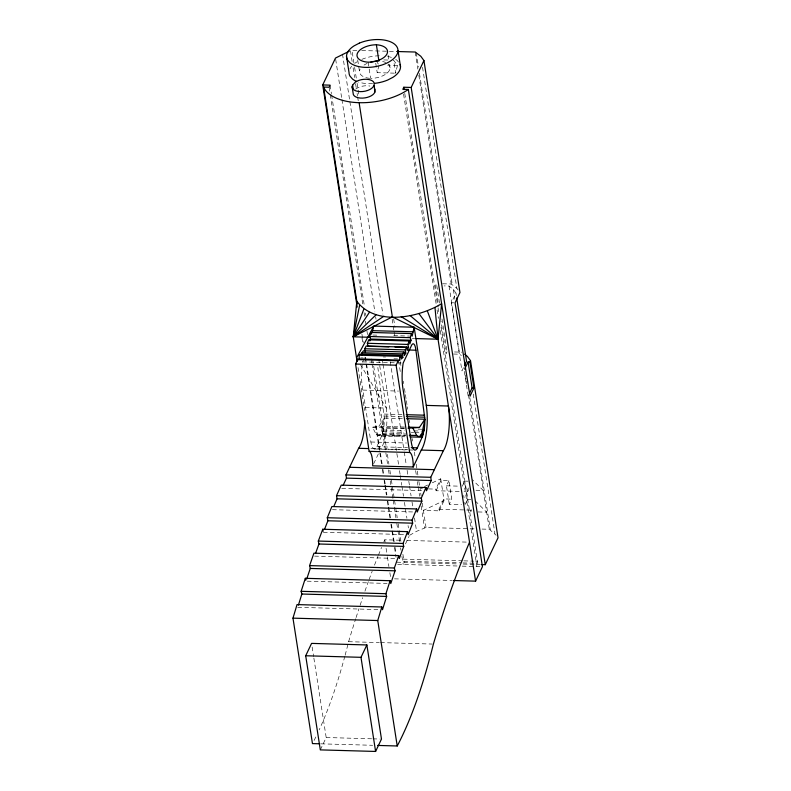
<?xml version="1.0" encoding="UTF-8"?>
<svg xmlns="http://www.w3.org/2000/svg" width="791" height="791" viewBox="0 0 791 791"><rect width="100%" height="100%" fill="white"/><g stroke="black" fill="none" stroke-linecap="round" stroke-linejoin="round"><path stroke-width="0.59" stroke-dasharray="3.96 2.97" d="M364.196 358.59L362.634 361.892A26.864 7.653 -88.4 0 0 362.832 390.072L370.89 442.001A15.78 4.499 -88.4 0 0 376.823 446.717L382.132 434.813L383.665 428.158A19.231 5.478 -88.4 0 0 384.327 418.063L377.643 365.917M404.676 427.041L378.869 426.309L372.472 427.209L376.16 434.378A27.448 8.523 84.7 0 0 381.074 433.933L384.327 418.063L402.757 418.587M394.402 73.158L377.208 72.673L378.751 66.029M397.438 65.445L395.638 73.187L393.621 60.205L397.438 65.445L387.61 65.169M373.678 463.724L379.71 451.038M463.477 367.686L461.944 370.91L451.364 302.755L455.962 293.085L453.362 289.526L449.08 286.045L444.147 285.907M447.073 351.758L446.094 353.824L440.992 320.958M405.476 543.911L409.046 536.387M459.195 491.389L436.078 490.736L435.831 489.115L440.725 478.802L432.005 482.955M436.078 490.736L440.973 480.424L448.883 480.651L451.75 499.131L449.308 504.292L461.469 504.638M320.315 749.888L326.189 737.519L313.829 657.865M449.308 504.292L446.431 485.803L448.883 480.651M440.725 478.802L444.097 500.535L423.383 510.403L439.203 510.848L438.946 509.226L443.84 498.913L451.75 499.131M439.203 510.848L444.097 500.535M462.251 486.247L464.703 481.096L468.094 481.195M468.44 487.948L467.461 490.005L467.708 491.626L464.06 491.527M467.708 491.626L468.687 489.57M465.612 503.709L467.57 499.586L464.703 481.096M471.812 509.681L470.833 511.737L470.586 510.116L471.565 508.049M476.4 563.301L477.378 561.234L474.926 561.165M378.869 426.309L384.327 418.063M355.663 89.175L356.345 88.592A11.074 5.764 -8.8 0 1 369.872 86.041M409.56 535.309L416.58 531.334L426.033 527.488L474.709 528.863M357.235 61.767L356.533 62.133A25.965 13.516 -8.8 0 0 354.744 63.389M424.371 486.594L427.644 485.031M356.82 50.387L351.955 50.248L354.417 66.118M361.695 50.525L396.973 51.514M383.793 59.928L389.933 60.106M442.634 283.771L451.236 284.018L456.842 288.28L459.324 291.691M451.364 302.755L453.826 302.824M372.848 335.028L377.762 335.166M393.73 335.621L409.708 336.076M412.289 338.479L414.702 338.548M454.439 351.965L461.815 352.173M453.49 354.032L459.66 354.21L461.371 355.594M383.17 356.929L385.632 356.998M360.765 357.858L363.217 357.928M393.938 358.798L397.626 358.896M362.634 361.892L401.947 363M362.832 390.072L398.456 391.08M358.016 367.578L364.186 407.464L386.305 408.087A29.396 8.375 -88.4 0 1 380.708 448.922M384.159 414.059L402.589 414.583M384.278 416.036L402.708 416.56M372.472 427.209L404.409 428.109M404.557 428.742L383.665 428.158A27.448 8.009 86.8 0 1 381.074 433.933M418.073 429.127L424.213 429.305M383.358 429.997L404.241 430.591M414.079 430.868L421.445 431.075M383.002 431.738L403.885 432.331M411.251 432.539L413.713 432.608M414.939 432.647L419.853 432.786M382.587 433.349L405.931 434.012M376.16 434.378L405.645 435.208M382.132 434.813L405.476 435.475M378.365 435.337L405.397 436.098M381.648 436.108L404.992 436.77M370.89 442.001L406.525 443.009M376.823 446.717L407.543 447.577M370.88 448.645L407.741 449.693M374.608 448.972L407.78 449.911M409.006 449.941L412.694 450.049M446.431 485.803L458.602 486.149M422.443 488.739L420.011 488.67L421.138 495.908M428.524 488.907L435.831 489.115M475.974 490.252L483.281 490.46L472.356 479.702M341.732 488.354L421.583 490.608M467.57 499.586L470.961 499.675M438.946 509.226L470.586 510.116M478.13 511.945L486.653 512.182L475.727 501.425M332.438 509.681L413.525 511.975M482.006 529.07L489.303 529.278L496.155 535.25M323.371 532.284L404.458 534.578M383.843 541.954A830.194 236.578 -88.4 0 1 384.762 539.788L401.957 540.273M406.871 540.421L467.076 542.122M314.561 556.122L395.648 558.406M462.636 560.819L403.667 559.158L402.678 561.215L461.657 562.885M463.862 560.859L473.69 561.135M462.883 562.915L473.947 563.232M396.795 562.193L458.226 563.924M463.14 564.062L480.345 564.556M397.655 564.309L457.247 565.99M462.162 566.129L480.226 566.643M394.491 578.844L452.234 580.475M307.234 581.177L387.096 583.432M297.732 607.31L378.82 609.594M345.133 655.205A397.131 113.172 -88.4 0 0 348.604 641.689L379.324 642.559M380.55 642.589L432.153 644.052M326.189 737.519L371.651 738.804M372.877 738.834L380.244 739.041M321.057 743.837L372.65 745.29M398.545 62.084L397.042 60.353A25.965 13.516 -8.8 0 0 395.164 59.088M377.099 62.301L378.375 64.051M360.251 364.176L386.305 408.087L378.751 359.332M422.532 67.294L456.842 288.28M473.255 394.047L494.909 533.549M455.962 293.085L456.338 295.518M453.362 289.526L454.874 299.265M416.244 52.572L418.518 67.215M419.467 73.326L452.254 284.552M469.805 397.596L490.331 529.812M415.226 52.028L417.875 69.124M418.825 75.234L451.236 284.018M465.395 375.221L466.146 380.075M466.334 381.292L466.71 383.714M468.401 394.63L489.303 529.278M464.337 371.384L468.183 396.162M449.08 286.045L459.66 354.21M439.509 303.072L436.494 283.603L435.515 285.66L438.718 306.354M441.971 318.902L446.885 350.542M404.745 93.328L437.848 306.572M438.036 307.788L438.985 313.879M441.062 327.286L477.883 564.487M403.578 94.169L436.306 304.97M437.057 309.845L438.382 318.377M440.271 330.559L476.904 566.544M463.684 495.492L464.05 497.806M464.762 502.423L465.118 504.737M388.084 55.172L388.806 59.809M389.518 64.447L390.062 67.917M375.735 63.231L377.208 72.673M368.131 62.173L370.643 78.398A16.255 8.464 -8.8 0 0 386.878 73.306A16.255 8.464 -8.8 0 0 388.094 64.002M357.69 59.879L359.49 71.477M354.605 67.344L356.889 81.997M357.077 83.223L358.966 95.434M393.661 318.911L394.986 327.464M400.295 361.655L401.245 367.766M403.331 381.203L403.707 383.645M404.468 388.529L405.219 393.414M405.417 394.63L406.169 399.514M406.366 400.74L407.118 405.625M407.306 406.841L407.691 409.283M409.392 420.278L409.778 422.72M412.24 438.6L412.615 441.042M414.326 452.027L415.275 458.137M416.214 464.238L417.925 475.233M418.874 481.343L419.823 487.444M422.256 503.155L426.033 527.488M350.462 50.713L352.163 61.698M353.112 67.799L354.625 77.558M355.574 83.668L356.336 88.543M357.087 93.427L357.473 95.869M357.661 97.095L358.224 100.754M392.138 319.238L393.849 330.223M394.037 331.439L394.798 336.323M398.585 360.736L400.483 372.937M415.631 470.586L416.392 475.47M417.341 481.571L417.905 485.239M418.103 486.455L419.616 496.224M421.128 505.983L424.54 527.953M342.493 54.085L349.701 100.467M349.889 101.693L382.854 314.076M390.24 361.675L404.072 450.781M404.26 451.997L406.347 465.424M407.108 470.309L407.859 475.183M408.809 481.294L409.382 484.952M409.57 486.178L411.083 495.937M412.032 502.038L412.793 506.922M414.494 517.907L416.58 531.334M335.671 59.285L341.732 98.341M341.92 99.567L374.885 311.941M375.646 316.825L376.022 319.267M382.28 359.549L382.844 363.207M383.032 364.424L398.575 464.515M399.514 470.615L400.088 474.284M400.276 475.5L401.788 485.269M401.976 486.485L403.499 496.254M404.448 502.354L406.91 518.224M408.047 525.54L408.423 527.983M330.084 85.151L331.409 93.684M331.597 94.9L364.513 306.918M365.452 313.018L365.838 315.451M372.64 359.322L386.641 449.486M387.392 454.36L388.905 464.109M389.854 470.2L390.616 475.075M391.367 479.949L395.53 506.754M395.718 507.98L397.23 517.729M398.18 523.82L401.017 542.092M402.906 554.283L404.161 562.401M329.105 87.218L330.055 93.308M330.243 94.524L363.148 306.552M364.097 312.643L364.661 316.291M365.422 321.166L365.798 323.608M366.935 330.915L367.499 334.573M371.286 358.946L371.849 362.594M372.047 363.82L387.738 464.95M388.5 469.824L389.251 474.699M390.2 480.79L393.038 499.072M393.226 500.288L396.064 518.57M396.815 523.444L397.764 529.535M397.952 530.751L399.653 541.716M400.602 547.817L400.978 550.249M401.927 556.34L403.183 564.458M361.932 334.158L363.257 342.681M365.521 357.295L382.162 464.455M382.913 469.32L383.675 474.195M384.614 480.285L385.187 483.934M385.375 485.15L386.888 494.899M387.827 500.98L388.589 505.854M388.776 507.071L390.477 518.036M391.416 524.117L394.254 542.389M395.016 547.253L395.955 553.344M361.932 337.609L362.693 342.483M364.967 357.137L381.638 464.544M382.399 469.429L383.151 474.313M384.1 480.414L384.673 484.072M384.861 485.298L386.374 495.057M387.323 501.158L388.074 506.042M388.272 507.268L389.973 518.253M390.922 524.354L393.572 541.44M394.521 547.54L396.034 557.309M384.762 539.788L385.138 542.231M386.077 548.311L387.214 555.618M387.402 556.834L388.915 566.574M389.864 572.654L390.616 577.519M312.138 647.008L313.641 656.659M382.587 61.5A16.255 8.464 -8.8 0 1 385.711 62.519M369.694 78.319A16.255 8.464 -8.8 0 1 360.034 69.282M363.989 65.119A16.255 8.464 -8.8 0 1 367.153 63.409M372.591 83.53A25.965 13.516 -8.8 0 1 358.62 82.126M349.899 68.995A25.965 13.516 -8.8 0 1 351.669 66.286M361.863 59.355A25.965 13.516 -8.8 0 1 381.391 55.775M387.6 56.438A25.965 13.516 -8.8 0 1 392.939 57.99M364.186 407.464A29.396 8.375 -88.4 0 1 364.493 410.549M344.836 656.303A397.131 113.172 -88.4 0 1 319.149 729.955M315.827 736.955A397.131 113.172 -88.4 0 1 313.424 741.731M348.604 641.689A830.194 236.578 -88.4 0 1 355.723 618.671M356.088 617.544A830.194 236.578 -88.4 0 1 359.005 608.605M360.103 605.293A830.194 236.578 -88.4 0 1 362.703 597.65M364.938 591.184A830.194 236.578 -88.4 0 1 368.339 581.652M369.1 579.556A830.194 236.578 -88.4 0 1 372.175 571.28M374.499 565.179A830.194 236.578 -88.4 0 1 377.95 556.34M378.405 555.213A830.194 236.578 -88.4 0 1 381.569 547.421"/><path stroke-width="1.19" d="M357.087 361.536L353.251 336.808L356.83 301.282C375.567 326.297 418.39 317.863 441.605 303.675L438.026 339.21L475.579 581.138L453.461 580.515M417.371 447.854A15.78 4.499 -88.4 0 1 411.439 443.148L403.37 391.219A26.864 7.653 -88.4 0 1 403.173 363.039L411.013 346.537A11.193 3.194 -88.4 0 1 415.908 350.205L424.876 419.21A19.231 5.478 -88.4 0 1 424.213 429.305L422.681 435.96L417.371 447.854L411.231 447.686M370.04 337.282L353.251 336.808L359.559 305.504M372.136 332.833L373.599 326.08L414.148 327.227L426.28 405.397A30.8 8.78 -88.4 0 1 421.257 450.069L413.228 466.987L372.68 465.84A14.96 4.262 -88.4 0 0 369.12 451.335L355.574 364.048L357.67 359.628L359.223 358.956L399.771 360.103L399.643 356.336L401.185 355.238L401.304 359.005L402.837 357.483L402.53 353.893L404.023 351.955L363.484 350.809L361.991 352.746L362.189 355.139M369.881 340.941L370.495 339.062L369.733 336.511L370.86 332.447L411.409 333.594L412.16 336.145L414.148 327.227M409.333 435.307L416.709 435.515A27.448 8.523 84.7 0 0 421.623 435.08L424.876 419.21L406.445 418.686M388.885 346.844L367.993 346.26L367.38 343.284L368.665 339.843L409.204 340.99L409.827 343.966L411.033 340.209L410.282 337.658L411.409 333.594M319.821 743.797L312.455 743.589L292.977 618.147L297.03 604.591L381.806 606.984L382.508 609.703L386.631 596.424L385.919 593.705L390.111 580.713L305.336 578.31L301.144 591.312L301.855 594.021L298.415 605.095M377.564 745.429L397.23 745.982L377.752 620.54L381.806 606.984M352.124 86.733L353.132 93.219A11.074 5.764 -8.8 0 0 362.733 98.104A11.074 5.764 -8.8 0 0 374.815 92.231L374.005 82.63A11.074 5.764 -8.8 0 0 366.154 79.248A11.074 5.764 -8.8 0 0 355.337 82.106L352.618 85.141L353.122 88.384M374.815 92.231L375.013 89.126M306.72 579.022L310.27 568.432L309.597 565.605L313.928 553.186L398.704 555.579L399.336 558.515L403.726 546.393L403.094 543.457L407.553 531.641L322.777 529.248L318.318 541.064L318.951 544L315.658 553.087M398.704 555.579L394.373 567.997L395.045 570.825L390.784 583.531L390.111 580.713M365.234 352.064L364.77 348.742L366.184 346.013L406.722 347.16L407.187 350.492L408.542 347.397L407.919 344.431L409.204 340.99M434.981 307.64L438.026 339.21L392.366 316.914L353.251 336.808L363.801 309.232M324.508 529.406L327.889 520.775L327.296 517.739L331.884 506.547L416.659 508.949L417.213 512.074L421.85 501.207L421.296 498.073L425.983 487.523L341.218 485.13L336.521 495.68L337.075 498.814L333.822 506.418M416.659 508.949L412.071 520.142L412.665 523.177L408.146 534.676L407.553 531.641M343.156 485.288L346.478 478.13L345.964 474.907L358.6 448.299A29.396 8.375 -88.4 0 0 364.76 420.446M426.28 405.397L448.398 406.02A30.8 8.78 -88.4 0 1 443.365 450.692L430.739 477.299L431.253 480.523L426.497 490.746L425.983 487.523M357.196 307.086L322.718 84.944L335.483 58.059L349.325 51.188M396.973 51.514L415.226 52.028L420.832 56.299L423.936 60.561L411.172 87.445L403.805 87.237L402.827 89.294L408.354 89.452L482.431 566.702L475.579 581.138M413.228 466.987A14.96 4.262 -88.4 0 0 409.669 452.482L396.113 365.195L398.219 360.775L399.771 360.103M305.702 655.759L311.575 643.39L366.866 644.952L381.48 739.081L375.596 751.45L320.315 749.888L305.702 655.759L360.993 657.321L366.866 644.952M464.495 365.541L466.542 361.24L456.714 297.95M464.643 369.17L468.074 361.952L469.913 362.001L470.526 360.706L467.422 356.444L464.673 354.21M469.656 393.078L472.098 387.916L468.074 361.952M469.913 362.001L473.947 387.976L470.022 396.222L455.052 302.854L459.947 292.541L423.936 60.561M481.571 564.586L485.259 564.695L498.023 537.811L470.526 360.706M404.023 351.955L404.33 355.545L405.783 353.211L405.318 349.879L406.722 347.16M383.922 316.222L353.251 336.808L369.397 312.316M408.097 428.218L419.418 427.456L424.876 419.21M353.251 336.808L376.18 314.68M359.223 358.956L359.094 355.189L360.637 354.091L401.185 355.238M322.718 84.944L330.084 85.151L329.105 87.218L323.578 87.059L357.206 303.714M372.66 330.658L413.199 331.805M369.733 336.511L410.282 337.658M415.908 338.578L438.026 339.21L427.377 311.021M370.495 339.062L411.033 340.209M367.38 343.284L407.919 344.431M395.025 347.022L408.542 347.397M364.77 348.742L405.318 349.879M408.542 349.998L415.908 350.205M403.321 353.142L405.783 353.211M361.991 352.746L402.53 353.893M359.094 355.189L399.643 356.336M400.375 357.413L402.837 357.483M357.67 359.628L398.219 360.775M355.574 364.048L396.113 365.195M472.098 387.916L473.947 387.976M406.277 414.692L424.698 415.206M406.386 416.659L424.816 417.183M408.354 427.14L419.418 427.456M420.674 434.427L423.136 434.496M420.219 435.89L422.681 435.96M409.906 436.909L422.186 437.255M358.6 448.299L368.428 448.576M421.257 450.069L443.365 450.692M369.12 451.335L409.669 452.482M349.582 467.283L434.358 469.676M345.964 474.907L430.739 477.299M346.478 478.13L431.253 480.523M336.521 495.68L421.296 498.073M337.075 498.814L421.85 501.207M327.296 517.739L412.071 520.142M327.889 520.775L412.665 523.177M318.318 541.064L403.094 543.457M318.951 544L403.726 546.393M309.597 565.605L394.373 567.997M310.27 568.432L395.045 570.825M301.144 591.312L385.919 593.705M301.855 594.021L386.631 596.424M292.977 618.147L377.752 620.54M401.225 316.716L438.026 339.21L419.022 313.72M410.213 315.639L438.026 339.21M357.769 360.004L356.523 357.908L373.659 326.426M413.011 428.356L416.709 435.515M370.86 332.447L371.365 334.148M305.336 578.31L305.781 580.198M322.777 529.248L323.173 531.275M411.172 87.445L485.259 564.695M403.805 87.237L404.181 89.67M398.002 50.545L400.523 66.77M376.387 44.771A16.255 8.464 -8.8 0 1 387.007 53.887A16.255 8.464 -8.8 0 1 368.131 62.173A16.255 8.464 -8.8 0 1 357.512 53.056A16.255 8.464 -8.8 0 1 376.387 44.771L378.909 60.996A16.255 8.464 -8.8 0 0 370.85 62.103M323.578 87.059A49.803 25.925 -8.8 0 0 359.114 102.692L392.366 316.914M346.517 56.388L349.039 72.624A25.965 13.516 -8.8 0 0 349.929 76.045L352.509 79.041A25.965 13.516 -8.8 0 0 356.612 81.404M360.993 657.321L375.596 751.45M400.117 64.447A25.965 13.516 -8.8 0 1 393.018 77.271L387.699 80.039A25.965 13.516 -8.8 0 1 374.835 83.322M424.213 429.305A27.448 8.009 86.8 0 1 421.623 435.08M408.354 89.452A49.803 25.925 -8.8 0 1 359.114 102.692M397.23 745.982A397.131 113.172 -88.4 0 0 433.379 644.082A830.194 236.578 -88.4 0 1 469.538 542.191M373.807 85.735A11.074 5.764 -8.8 0 1 360.281 91.627A11.074 5.764 -8.8 0 1 352.618 85.141M359.341 43.129L354.012 45.898A25.965 13.516 -8.8 0 0 347.407 59.819L349.988 62.815A25.965 13.516 -8.8 0 0 385.177 63.804A25.965 13.516 -8.8 0 0 394.521 44.128A25.965 13.516 -8.8 0 0 359.341 43.129"/></g></svg>
